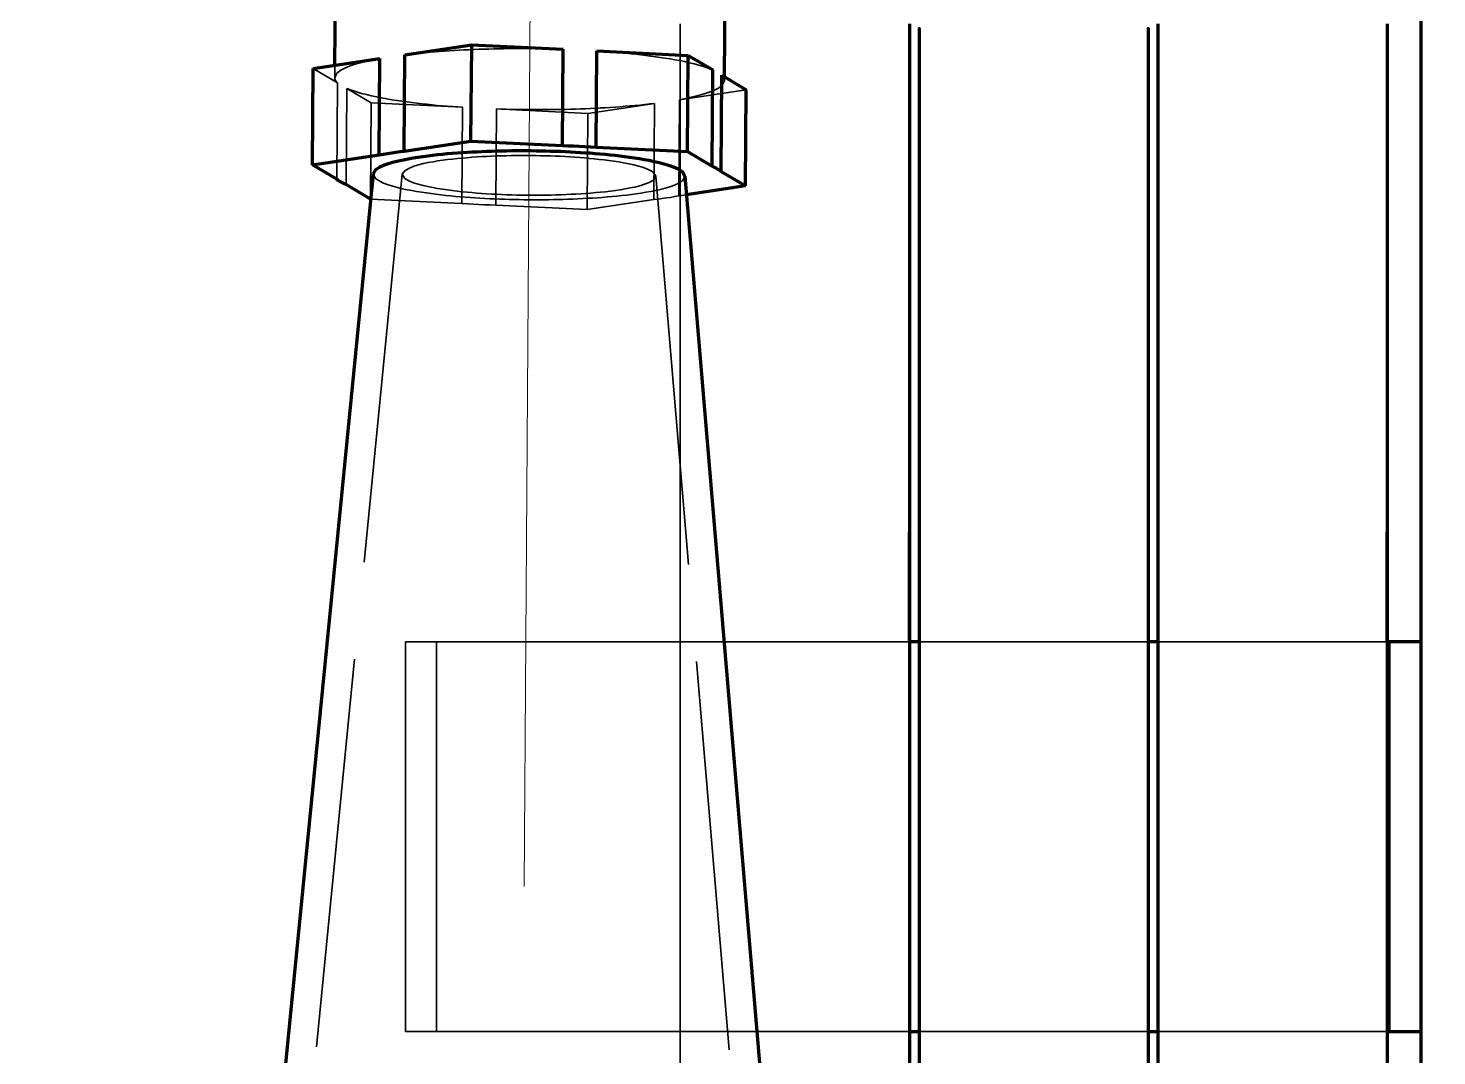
# Model space of a CAD drawing. Header units: millimetres. Extents: x 0 to 2382, y 0 to 420.
# Drawn here: x 257.62 to 272.07, y 230.75 to 241.3 of the extents above; entities that cross this region are included whole.
import ezdxf

# ---------------------------------------------------------------- set-up
doc = ezdxf.new("R2010")
doc.units = ezdxf.units.MM
doc.linetypes.add('IRAM-E-TRAZOS', pattern=[5, 4, -1])
doc.linetypes.add('IRAM-F-TRAZO-PUNTO', pattern=[20, 15, -2, 1, -2])
for name, color, linetype, lineweight in [('01-VISIBLE', 7, 'CONTINUOUS', 70), ('02-OCULTA', 4, 'IRAM-E-TRAZOS', 35), ('03-EJE', 1, 'IRAM-F-TRAZO-PUNTO', 18), ('08-FINA', 5, 'CONTINUOUS', 18)]:
    doc.layers.add(name, color=color, linetype=linetype, lineweight=lineweight)

msp = doc.modelspace()

# ---------------------------------------------------------------- linework, layer by layer
at = {"layer": '01-VISIBLE'}
for p, q in [((271.912, 235), (271.912, 252.75)), ((260.768, 240.915), (260.78, 242.553)), ((264.767, 240.796), (264.777, 242.142)), ((261.486, 241.022), (262.172, 241.125)), ((262.165, 240.137), (262.172, 241.125)), ((262.172, 241.125), (263.109, 241.079)), ((263.102, 240.092), (263.109, 241.079)), ((263.45, 240.075), (263.457, 241.062)), ((263.457, 241.062), (264.394, 241.017)), ((260.539, 239.894), (260.546, 240.882)), ((260.546, 240.882), (261.231, 240.984)), ((261.224, 239.997), (261.231, 240.984)), ((261.479, 240.035), (261.486, 241.022)), ((264.387, 240.029), (264.394, 241.017)), ((264.394, 241.017), (264.645, 240.868)), ((264.638, 239.881), (264.645, 240.868)), ((264.731, 239.826), (264.738, 240.813)), ((264.738, 240.813), (264.989, 240.665)), ((264.982, 239.677), (264.989, 240.665)), ((261.479, 240.035), (262.165, 240.137)), ((262.165, 240.137), (263.102, 240.092)), ((263.45, 240.075), (264.387, 240.029)), ((264.387, 240.029), (264.638, 239.881)), ((260.539, 239.894), (261.224, 239.997)), ((260.79, 239.746), (260.539, 239.894)), ((261.161, 239.801), (259.221, 220.064)), ((264.36, 239.778), (266.02, 220.016)), ((264.731, 239.826), (264.982, 239.677)), ((261.134, 239.542), (260.883, 239.691)), ((264.982, 239.677), (264.376, 239.587)), ((261.135, 239.542), (261.134, 239.542)), ((266.662, 239.184), (266.662, 236.081)), ((269.212, 239.184), (269.212, 236.081)), ((271.562, 239.184), (271.562, 236.081)), ((266.762, 238.526), (266.762, 236.388)), ((269.112, 238.526), (269.112, 236.388)), ((266.762, 235), (266.662, 235)), ((269.212, 235), (269.112, 235)), ((271.912, 235), (271.562, 235)), ((271.912, 231), (271.912, 235)), ((266.662, 234.317), (266.662, 230.5)), ((269.212, 234.317), (269.212, 230.5)), ((271.562, 234.317), (271.562, 230.5)), ((266.762, 234.007), (266.762, 230.5)), ((269.112, 234.007), (269.112, 230.5)), ((266.662, 231), (266.762, 231)), ((269.112, 231), (269.212, 231)), ((271.562, 231), (271.912, 231)), ((271.912, 227), (271.912, 231))]:
    msp.add_line(p, q, dxfattribs=at)
for points in [[(266.662, 241.339), (266.662, 241.289), (266.662, 241.239), (266.662, 241.189), (266.662, 241.138), (266.662, 241.088), (266.662, 241.038), (266.662, 240.988), (266.662, 240.938), (266.662, 240.888), (266.662, 240.838), (266.662, 240.788), (266.662, 240.737), (266.662, 240.687), (266.662, 240.637), (266.662, 240.587), (266.662, 240.537), (266.662, 240.487), (266.662, 240.437), (266.662, 240.387), (266.662, 240.336), (266.662, 240.286), (266.662, 240.236), (266.662, 240.186), (266.662, 240.136), (266.662, 240.086), (266.662, 240.036), (266.662, 239.986), (266.662, 239.935), (266.662, 239.885), (266.662, 239.835), (266.662, 239.785), (266.662, 239.735), (266.662, 239.685), (266.662, 239.635), (266.662, 239.585), (266.662, 239.534), (266.662, 239.484), (266.662, 239.434), (266.662, 239.384), (266.662, 239.334), (266.662, 239.284), (266.662, 239.234), (266.662, 239.184)], [(269.212, 241.339), (269.212, 241.289), (269.212, 241.239), (269.212, 241.189), (269.212, 241.138), (269.212, 241.088), (269.212, 241.038), (269.212, 240.988), (269.212, 240.938), (269.212, 240.888), (269.212, 240.838), (269.212, 240.788), (269.212, 240.737), (269.212, 240.687), (269.212, 240.637), (269.212, 240.587), (269.212, 240.537), (269.212, 240.487), (269.212, 240.437), (269.212, 240.387), (269.212, 240.336), (269.212, 240.286), (269.212, 240.236), (269.212, 240.186), (269.212, 240.136), (269.212, 240.086), (269.212, 240.036), (269.212, 239.986), (269.212, 239.935), (269.212, 239.885), (269.212, 239.835), (269.212, 239.785), (269.212, 239.735), (269.212, 239.685), (269.212, 239.635), (269.212, 239.585), (269.212, 239.534), (269.212, 239.484), (269.212, 239.434), (269.212, 239.384), (269.212, 239.334), (269.212, 239.284), (269.212, 239.234), (269.212, 239.184)], [(271.562, 241.339), (271.562, 241.289), (271.562, 241.239), (271.562, 241.189), (271.562, 241.138), (271.562, 241.088), (271.562, 241.038), (271.562, 240.988), (271.562, 240.938), (271.562, 240.888), (271.562, 240.838), (271.562, 240.788), (271.562, 240.737), (271.562, 240.687), (271.562, 240.637), (271.562, 240.587), (271.562, 240.537), (271.562, 240.487), (271.562, 240.437), (271.562, 240.387), (271.562, 240.336), (271.562, 240.286), (271.562, 240.236), (271.562, 240.186), (271.562, 240.136), (271.562, 240.086), (271.562, 240.036), (271.562, 239.986), (271.562, 239.935), (271.562, 239.885), (271.562, 239.835), (271.562, 239.785), (271.562, 239.735), (271.562, 239.685), (271.562, 239.635), (271.562, 239.585), (271.562, 239.534), (271.562, 239.484), (271.562, 239.434), (271.562, 239.384), (271.562, 239.334), (271.562, 239.284), (271.562, 239.234), (271.562, 239.184)], [(266.762, 241.299), (266.762, 241.248), (266.762, 241.198), (266.762, 241.147), (266.762, 241.097), (266.762, 241.047), (266.762, 240.996), (266.762, 240.946), (266.762, 240.895), (266.762, 240.845), (266.762, 240.795), (266.762, 240.744), (266.762, 240.694), (266.762, 240.643), (266.762, 240.593), (266.762, 240.542), (266.762, 240.492), (266.762, 240.442), (266.762, 240.391), (266.762, 240.341), (266.762, 240.29), (266.762, 240.24), (266.762, 240.19), (266.762, 240.139), (266.762, 240.089), (266.762, 240.038), (266.762, 239.988), (266.762, 239.938), (266.762, 239.887), (266.762, 239.837), (266.762, 239.786), (266.762, 239.736), (266.762, 239.685), (266.762, 239.635), (266.762, 239.585), (266.762, 239.534), (266.762, 239.484), (266.762, 239.433), (266.762, 239.383), (266.762, 239.333), (266.762, 239.282), (266.762, 239.232), (266.762, 239.181), (266.762, 239.131), (266.762, 239.081), (266.762, 239.03), (266.762, 238.98), (266.762, 238.929), (266.762, 238.879), (266.762, 238.828), (266.762, 238.778), (266.762, 238.728), (266.762, 238.677), (266.762, 238.627), (266.762, 238.576), (266.762, 238.526)], [(269.112, 241.299), (269.112, 241.248), (269.112, 241.198), (269.112, 241.147), (269.112, 241.097), (269.112, 241.047), (269.112, 240.996), (269.112, 240.946), (269.112, 240.895), (269.112, 240.845), (269.112, 240.795), (269.112, 240.744), (269.112, 240.694), (269.112, 240.643), (269.112, 240.593), (269.112, 240.542), (269.112, 240.492), (269.112, 240.442), (269.112, 240.391), (269.112, 240.341), (269.112, 240.29), (269.112, 240.24), (269.112, 240.19), (269.112, 240.139), (269.112, 240.089), (269.112, 240.038), (269.112, 239.988), (269.112, 239.938), (269.112, 239.887), (269.112, 239.837), (269.112, 239.786), (269.112, 239.736), (269.112, 239.685), (269.112, 239.635), (269.112, 239.585), (269.112, 239.534), (269.112, 239.484), (269.112, 239.433), (269.112, 239.383), (269.112, 239.333), (269.112, 239.282), (269.112, 239.232), (269.112, 239.181), (269.112, 239.131), (269.112, 239.081), (269.112, 239.03), (269.112, 238.98), (269.112, 238.929), (269.112, 238.879), (269.112, 238.828), (269.112, 238.778), (269.112, 238.728), (269.112, 238.677), (269.112, 238.627), (269.112, 238.576), (269.112, 238.526)], [(263.892, 239.955), (263.842, 239.963), (263.792, 239.97), (263.741, 239.977), (263.691, 239.983), (263.641, 239.989), (263.591, 239.994), (263.54, 239.999), (263.49, 240.003), (263.439, 240.008), (263.389, 240.012), (263.338, 240.015), (263.288, 240.018), (263.237, 240.021), (263.187, 240.024), (263.136, 240.026), (263.086, 240.029), (263.035, 240.03), (262.984, 240.032), (262.934, 240.033), (262.883, 240.034), (262.833, 240.035), (262.782, 240.036), (262.731, 240.036), (262.681, 240.036), (262.63, 240.036), (262.58, 240.036), (262.529, 240.035), (262.478, 240.034), (262.428, 240.033), (262.377, 240.031), (262.326, 240.03), (262.276, 240.028), (262.225, 240.025), (262.175, 240.023), (262.124, 240.02), (262.074, 240.016), (262.023, 240.013), (261.973, 240.009), (261.922, 240.005), (261.872, 240), (261.822, 239.995), (261.771, 239.989), (261.721, 239.983), (261.671, 239.976), (261.621, 239.969), (261.571, 239.961), (261.521, 239.953), (261.471, 239.943), (261.422, 239.932), (261.373, 239.92), (261.324, 239.906), (261.276, 239.889), (261.23, 239.869), (261.187, 239.842), (261.161, 239.801)], [(261.224, 239.997), (261.267, 240.004), (261.309, 240.011), (261.352, 240.017), (261.394, 240.024), (261.437, 240.029), (261.479, 240.035)], [(263.102, 240.092), (263.16, 240.089), (263.218, 240.087), (263.276, 240.084), (263.334, 240.081), (263.392, 240.078), (263.45, 240.075)], [(264.36, 239.778), (264.333, 239.821), (264.29, 239.849), (264.243, 239.87), (264.194, 239.887), (264.144, 239.902), (264.094, 239.915), (264.044, 239.926), (263.993, 239.937), (263.943, 239.946), (263.892, 239.955)], [(264.638, 239.881), (264.654, 239.873), (264.67, 239.865), (264.686, 239.857), (264.702, 239.847), (264.717, 239.837), (264.731, 239.826)], [(260.883, 239.691), (260.866, 239.698), (260.85, 239.706), (260.834, 239.715), (260.819, 239.724), (260.804, 239.734), (260.79, 239.746)], [(266.762, 236.388), (266.762, 236.337), (266.762, 236.286), (266.762, 236.236), (266.762, 236.185), (266.762, 236.134), (266.762, 236.084), (266.762, 236.033), (266.762, 235.982), (266.762, 235.932), (266.762, 235.881), (266.762, 235.831), (266.762, 235.78), (266.762, 235.729), (266.762, 235.679), (266.762, 235.628), (266.762, 235.577), (266.762, 235.527), (266.762, 235.476), (266.762, 235.425), (266.762, 235.375), (266.762, 235.324), (266.762, 235.273), (266.762, 235.223), (266.762, 235.172), (266.762, 235.121), (266.762, 235.071), (266.762, 235.02), (266.762, 234.969), (266.762, 234.919), (266.762, 234.868), (266.762, 234.817), (266.762, 234.767), (266.762, 234.716), (266.762, 234.665), (266.762, 234.615), (266.762, 234.564), (266.762, 234.513), (266.762, 234.463), (266.762, 234.412), (266.762, 234.361), (266.762, 234.311), (266.762, 234.26), (266.762, 234.209), (266.762, 234.159), (266.762, 234.108), (266.762, 234.058), (266.762, 234.007)], [(269.112, 236.388), (269.112, 236.337), (269.112, 236.286), (269.112, 236.236), (269.112, 236.185), (269.112, 236.134), (269.112, 236.084), (269.112, 236.033), (269.112, 235.982), (269.112, 235.932), (269.112, 235.881), (269.112, 235.831), (269.112, 235.78), (269.112, 235.729), (269.112, 235.679), (269.112, 235.628), (269.112, 235.577), (269.112, 235.527), (269.112, 235.476), (269.112, 235.425), (269.112, 235.375), (269.112, 235.324), (269.112, 235.273), (269.112, 235.223), (269.112, 235.172), (269.112, 235.121), (269.112, 235.071), (269.112, 235.02), (269.112, 234.969), (269.112, 234.919), (269.112, 234.868), (269.112, 234.817), (269.112, 234.767), (269.112, 234.716), (269.112, 234.665), (269.112, 234.615), (269.112, 234.564), (269.112, 234.513), (269.112, 234.463), (269.112, 234.412), (269.112, 234.361), (269.112, 234.311), (269.112, 234.26), (269.112, 234.209), (269.112, 234.159), (269.112, 234.108), (269.112, 234.058), (269.112, 234.007)], [(266.662, 235), (266.662, 235.051), (266.662, 235.102), (266.662, 235.153), (266.662, 235.204), (266.662, 235.256), (266.662, 235.307), (266.662, 235.358), (266.662, 235.409), (266.662, 235.46), (266.662, 235.511), (266.662, 235.562), (266.662, 235.613), (266.662, 235.664), (266.662, 235.715), (266.662, 235.767), (266.662, 235.818), (266.662, 235.869), (266.662, 235.92), (266.662, 235.971), (266.662, 236.022), (266.662, 236.073), (266.662, 236.124)], [(271.562, 235), (271.562, 235.051), (271.562, 235.102), (271.562, 235.153), (271.562, 235.204), (271.562, 235.256), (271.562, 235.307), (271.562, 235.358), (271.562, 235.409), (271.562, 235.46), (271.562, 235.511), (271.562, 235.562), (271.562, 235.613), (271.562, 235.664), (271.562, 235.715), (271.562, 235.767), (271.562, 235.818), (271.562, 235.869), (271.562, 235.92), (271.562, 235.971), (271.562, 236.022), (271.562, 236.073), (271.562, 236.124)], [(266.662, 236.081), (266.662, 236.03), (266.662, 235.98), (266.662, 235.929), (266.662, 235.879), (266.662, 235.829), (266.662, 235.778), (266.662, 235.728), (266.662, 235.678), (266.662, 235.627), (266.662, 235.577), (266.662, 235.526), (266.662, 235.476), (266.662, 235.426), (266.662, 235.375), (266.662, 235.325), (266.662, 235.274), (266.662, 235.224), (266.662, 235.174), (266.662, 235.123), (266.662, 235.073), (266.662, 235.023), (266.662, 234.972), (266.662, 234.922), (266.662, 234.871), (266.662, 234.821), (266.662, 234.771), (266.662, 234.72), (266.662, 234.67), (266.662, 234.619), (266.662, 234.569), (266.662, 234.519), (266.662, 234.468), (266.662, 234.418), (266.662, 234.368), (266.662, 234.317)], [(269.212, 236.081), (269.212, 236.03), (269.212, 235.98), (269.212, 235.929), (269.212, 235.879), (269.212, 235.829), (269.212, 235.778), (269.212, 235.728), (269.212, 235.678), (269.212, 235.627), (269.212, 235.577), (269.212, 235.526), (269.212, 235.476), (269.212, 235.426), (269.212, 235.375), (269.212, 235.325), (269.212, 235.274), (269.212, 235.224), (269.212, 235.174), (269.212, 235.123), (269.212, 235.073), (269.212, 235.023), (269.212, 234.972), (269.212, 234.922), (269.212, 234.871), (269.212, 234.821), (269.212, 234.771), (269.212, 234.72), (269.212, 234.67), (269.212, 234.619), (269.212, 234.569), (269.212, 234.519), (269.212, 234.468), (269.212, 234.418), (269.212, 234.368), (269.212, 234.317)], [(271.562, 236.081), (271.562, 236.03), (271.562, 235.98), (271.562, 235.929), (271.562, 235.879), (271.562, 235.829), (271.562, 235.778), (271.562, 235.728), (271.562, 235.678), (271.562, 235.627), (271.562, 235.577), (271.562, 235.526), (271.562, 235.476), (271.562, 235.426), (271.562, 235.375), (271.562, 235.325), (271.562, 235.274), (271.562, 235.224), (271.562, 235.174), (271.562, 235.123), (271.562, 235.073), (271.562, 235.023), (271.562, 234.972), (271.562, 234.922), (271.562, 234.871), (271.562, 234.821), (271.562, 234.771), (271.562, 234.72), (271.562, 234.67), (271.562, 234.619), (271.562, 234.569), (271.562, 234.519), (271.562, 234.468), (271.562, 234.418), (271.562, 234.368), (271.562, 234.317)]]:
    msp.add_lwpolyline(points, dxfattribs=at)
at = {"layer": '02-OCULTA'}
for p, q in [((260.797, 240.734), (260.546, 240.882)), ((260.767, 240.787), (260.768, 240.915)), ((264.767, 240.759), (264.767, 240.796)), ((260.79, 239.746), (260.797, 240.734)), ((260.883, 239.691), (260.89, 240.678)), ((261.141, 240.53), (260.89, 240.678)), ((264.989, 240.665), (264.303, 240.562)), ((261.134, 239.542), (261.141, 240.53)), ((262.078, 240.484), (261.141, 240.53)), ((262.071, 239.497), (262.078, 240.484)), ((262.419, 239.48), (262.426, 240.467)), ((263.363, 240.422), (262.426, 240.467)), ((264.048, 240.524), (263.363, 240.422)), ((264.041, 239.537), (264.048, 240.524)), ((264.296, 239.575), (264.303, 240.562)), ((263.356, 239.434), (263.363, 240.422)), ((261.46, 239.798), (259.521, 220.061)), ((264.06, 239.779), (265.721, 220.017)), ((264.376, 239.587), (264.296, 239.575)), ((262.071, 239.497), (261.135, 239.542)), ((263.356, 239.434), (262.419, 239.48)), ((264.041, 239.537), (263.356, 239.434)), ((264.312, 239.184), (264.312, 236.081)), ((264.312, 236.124), (264.312, 239.089)), ((266.662, 236.124), (266.662, 239.089)), ((269.212, 236.124), (269.212, 239.089)), ((271.562, 236.124), (271.562, 239.089)), ((266.762, 236.211), (266.762, 238.901)), ((269.112, 236.211), (269.112, 238.901)), ((261.812, 235), (261.492, 235)), ((261.492, 235), (271.592, 235)), ((271.592, 235), (261.492, 235)), ((261.812, 235), (261.492, 235)), ((261.492, 231), (261.492, 235)), ((261.492, 231), (261.492, 235)), ((261.492, 231), (261.492, 235)), ((261.492, 231), (261.492, 235)), ((261.812, 231), (261.812, 235)), ((266.662, 235), (261.812, 235)), ((271.912, 235), (261.812, 235)), ((261.812, 231), (261.812, 235)), ((261.812, 231), (261.812, 235)), ((261.812, 231), (261.812, 235)), ((269.112, 235), (266.762, 235)), ((271.562, 235), (269.212, 235)), ((271.592, 235), (271.592, 231)), ((271.592, 235), (271.592, 231)), ((271.912, 231), (271.912, 235)), ((271.912, 231), (271.912, 235)), ((264.312, 234.317), (264.312, 230.5)), ((264.312, 230.5), (264.312, 234.273)), ((266.662, 230.5), (266.662, 234.273)), ((269.212, 230.5), (269.212, 234.273)), ((271.562, 230.5), (271.562, 234.273)), ((266.762, 230.5), (266.762, 234.185)), ((269.112, 230.5), (269.112, 234.185)), ((261.812, 231), (261.492, 231)), ((261.492, 231), (271.592, 231)), ((271.592, 231), (261.492, 231)), ((261.812, 231), (261.492, 231)), ((261.812, 231), (266.662, 231)), ((261.812, 231), (271.912, 231)), ((266.762, 231), (269.112, 231)), ((269.212, 231), (271.562, 231))]:
    msp.add_line(p, q, dxfattribs=at)
for points in [[(264.312, 241.339), (264.312, 241.289), (264.312, 241.239), (264.312, 241.189), (264.312, 241.138), (264.312, 241.088), (264.312, 241.038), (264.312, 240.988), (264.312, 240.938), (264.312, 240.888), (264.312, 240.838), (264.312, 240.788), (264.312, 240.737), (264.312, 240.687), (264.312, 240.637), (264.312, 240.587), (264.312, 240.537), (264.312, 240.487), (264.312, 240.437), (264.312, 240.387), (264.312, 240.336), (264.312, 240.286), (264.312, 240.236), (264.312, 240.186), (264.312, 240.136), (264.312, 240.086), (264.312, 240.036), (264.312, 239.986), (264.312, 239.935), (264.312, 239.885), (264.312, 239.835), (264.312, 239.785), (264.312, 239.735), (264.312, 239.685), (264.312, 239.635), (264.312, 239.585), (264.312, 239.534), (264.312, 239.484), (264.312, 239.434), (264.312, 239.384), (264.312, 239.334), (264.312, 239.284), (264.312, 239.234), (264.312, 239.184)], [(264.312, 239.089), (264.312, 239.139), (264.312, 239.19), (264.312, 239.24), (264.312, 239.291), (264.312, 239.342), (264.312, 239.392), (264.312, 239.443), (264.312, 239.493), (264.312, 239.544), (264.312, 239.594), (264.312, 239.645), (264.312, 239.696), (264.312, 239.746), (264.312, 239.797), (264.312, 239.847), (264.312, 239.898), (264.312, 239.948), (264.312, 239.999), (264.312, 240.049), (264.312, 240.1), (264.312, 240.151), (264.312, 240.201), (264.312, 240.252), (264.312, 240.302), (264.312, 240.353), (264.312, 240.403), (264.312, 240.454), (264.312, 240.505), (264.312, 240.555), (264.312, 240.606), (264.312, 240.656), (264.312, 240.707), (264.312, 240.757), (264.312, 240.808), (264.312, 240.859), (264.312, 240.909), (264.312, 240.96), (264.312, 241.01), (264.312, 241.061), (264.312, 241.111), (264.312, 241.162), (264.312, 241.212), (264.312, 241.263), (264.312, 241.314)], [(266.662, 239.089), (266.662, 239.139), (266.662, 239.19), (266.662, 239.24), (266.662, 239.291), (266.662, 239.342), (266.662, 239.392), (266.662, 239.443), (266.662, 239.493), (266.662, 239.544), (266.662, 239.594), (266.662, 239.645), (266.662, 239.696), (266.662, 239.746), (266.662, 239.797), (266.662, 239.847), (266.662, 239.898), (266.662, 239.948), (266.662, 239.999), (266.662, 240.049), (266.662, 240.1), (266.662, 240.151), (266.662, 240.201), (266.662, 240.252), (266.662, 240.302), (266.662, 240.353), (266.662, 240.403), (266.662, 240.454), (266.662, 240.505), (266.662, 240.555), (266.662, 240.606), (266.662, 240.656), (266.662, 240.707), (266.662, 240.757), (266.662, 240.808), (266.662, 240.859), (266.662, 240.909), (266.662, 240.96), (266.662, 241.01), (266.662, 241.061), (266.662, 241.111), (266.662, 241.162), (266.662, 241.212), (266.662, 241.263), (266.662, 241.314)], [(266.762, 238.901), (266.762, 238.951), (266.762, 239.001), (266.762, 239.051), (266.762, 239.101), (266.762, 239.151), (266.762, 239.202), (266.762, 239.252), (266.762, 239.302), (266.762, 239.352), (266.762, 239.402), (266.762, 239.452), (266.762, 239.503), (266.762, 239.553), (266.762, 239.603), (266.762, 239.653), (266.762, 239.703), (266.762, 239.753), (266.762, 239.803), (266.762, 239.854), (266.762, 239.904), (266.762, 239.954), (266.762, 240.004), (266.762, 240.054), (266.762, 240.104), (266.762, 240.155), (266.762, 240.205), (266.762, 240.255), (266.762, 240.305), (266.762, 240.355), (266.762, 240.405), (266.762, 240.455), (266.762, 240.506), (266.762, 240.556), (266.762, 240.606), (266.762, 240.656), (266.762, 240.706), (266.762, 240.756), (266.762, 240.807), (266.762, 240.857), (266.762, 240.907), (266.762, 240.957), (266.762, 241.007), (266.762, 241.057), (266.762, 241.107), (266.762, 241.158), (266.762, 241.208), (266.762, 241.258), (266.762, 241.308)], [(269.112, 238.901), (269.112, 238.951), (269.112, 239.001), (269.112, 239.051), (269.112, 239.101), (269.112, 239.151), (269.112, 239.202), (269.112, 239.252), (269.112, 239.302), (269.112, 239.352), (269.112, 239.402), (269.112, 239.452), (269.112, 239.503), (269.112, 239.553), (269.112, 239.603), (269.112, 239.653), (269.112, 239.703), (269.112, 239.753), (269.112, 239.803), (269.112, 239.854), (269.112, 239.904), (269.112, 239.954), (269.112, 240.004), (269.112, 240.054), (269.112, 240.104), (269.112, 240.155), (269.112, 240.205), (269.112, 240.255), (269.112, 240.305), (269.112, 240.355), (269.112, 240.405), (269.112, 240.455), (269.112, 240.506), (269.112, 240.556), (269.112, 240.606), (269.112, 240.656), (269.112, 240.706), (269.112, 240.756), (269.112, 240.807), (269.112, 240.857), (269.112, 240.907), (269.112, 240.957), (269.112, 241.007), (269.112, 241.057), (269.112, 241.107), (269.112, 241.158), (269.112, 241.208), (269.112, 241.258), (269.112, 241.308)], [(269.212, 239.089), (269.212, 239.139), (269.212, 239.19), (269.212, 239.24), (269.212, 239.291), (269.212, 239.342), (269.212, 239.392), (269.212, 239.443), (269.212, 239.493), (269.212, 239.544), (269.212, 239.594), (269.212, 239.645), (269.212, 239.696), (269.212, 239.746), (269.212, 239.797), (269.212, 239.847), (269.212, 239.898), (269.212, 239.948), (269.212, 239.999), (269.212, 240.049), (269.212, 240.1), (269.212, 240.151), (269.212, 240.201), (269.212, 240.252), (269.212, 240.302), (269.212, 240.353), (269.212, 240.403), (269.212, 240.454), (269.212, 240.505), (269.212, 240.555), (269.212, 240.606), (269.212, 240.656), (269.212, 240.707), (269.212, 240.757), (269.212, 240.808), (269.212, 240.859), (269.212, 240.909), (269.212, 240.96), (269.212, 241.01), (269.212, 241.061), (269.212, 241.111), (269.212, 241.162), (269.212, 241.212), (269.212, 241.263), (269.212, 241.314)], [(271.562, 239.089), (271.562, 239.139), (271.562, 239.19), (271.562, 239.24), (271.562, 239.291), (271.562, 239.342), (271.562, 239.392), (271.562, 239.443), (271.562, 239.493), (271.562, 239.544), (271.562, 239.594), (271.562, 239.645), (271.562, 239.696), (271.562, 239.746), (271.562, 239.797), (271.562, 239.847), (271.562, 239.898), (271.562, 239.948), (271.562, 239.999), (271.562, 240.049), (271.562, 240.1), (271.562, 240.151), (271.562, 240.201), (271.562, 240.252), (271.562, 240.302), (271.562, 240.353), (271.562, 240.403), (271.562, 240.454), (271.562, 240.505), (271.562, 240.555), (271.562, 240.606), (271.562, 240.656), (271.562, 240.707), (271.562, 240.757), (271.562, 240.808), (271.562, 240.859), (271.562, 240.909), (271.562, 240.96), (271.562, 241.01), (271.562, 241.061), (271.562, 241.111), (271.562, 241.162), (271.562, 241.212), (271.562, 241.263), (271.562, 241.314)], [(261.486, 241.022), (261.537, 241.028), (261.587, 241.034), (261.638, 241.039), (261.688, 241.044), (261.739, 241.049), (261.789, 241.053), (261.84, 241.057), (261.891, 241.061), (261.941, 241.064), (261.992, 241.067), (262.043, 241.07), (262.093, 241.073), (262.144, 241.075), (262.195, 241.077), (262.246, 241.079), (262.296, 241.081), (262.347, 241.082), (262.398, 241.083), (262.449, 241.084), (262.499, 241.085), (262.55, 241.086), (262.601, 241.086), (262.652, 241.086), (262.703, 241.086), (262.753, 241.086), (262.804, 241.086), (262.855, 241.085), (262.906, 241.085), (262.956, 241.084), (263.007, 241.082), (263.058, 241.081), (263.109, 241.079)], [(263.457, 241.062), (263.507, 241.059), (263.557, 241.055), (263.607, 241.051), (263.658, 241.047), (263.708, 241.043), (263.758, 241.038), (263.808, 241.033), (263.858, 241.028), (263.908, 241.022), (263.958, 241.017), (264.008, 241.01), (264.058, 241.003), (264.107, 240.996), (264.157, 240.989), (264.207, 240.981), (264.256, 240.972), (264.306, 240.963), (264.355, 240.953), (264.404, 240.942), (264.453, 240.93), (264.502, 240.917), (264.55, 240.903), (264.598, 240.887), (264.645, 240.868)], [(260.767, 240.787), (260.79, 240.834), (260.831, 240.865), (260.878, 240.889), (260.927, 240.908), (260.976, 240.925), (261.027, 240.939), (261.077, 240.952), (261.129, 240.964), (261.18, 240.975), (261.231, 240.984)], [(260.797, 240.734), (260.789, 240.741), (260.782, 240.749), (260.776, 240.758), (260.771, 240.767), (260.768, 240.777), (260.767, 240.787)], [(264.767, 240.759), (264.745, 240.713), (264.703, 240.682), (264.657, 240.658), (264.608, 240.638), (264.558, 240.622), (264.508, 240.607), (264.457, 240.594), (264.406, 240.583), (264.355, 240.572), (264.303, 240.562)], [(264.738, 240.813), (264.745, 240.806), (264.752, 240.798), (264.758, 240.789), (264.763, 240.78), (264.766, 240.77), (264.767, 240.759)], [(261.353, 240.562), (261.301, 240.571), (261.248, 240.58), (261.196, 240.591), (261.144, 240.602), (261.092, 240.614), (261.041, 240.627), (260.99, 240.642), (260.939, 240.659), (260.89, 240.678)], [(262.078, 240.484), (262.026, 240.488), (261.974, 240.492), (261.922, 240.496), (261.87, 240.5), (261.818, 240.504), (261.766, 240.509), (261.714, 240.515), (261.663, 240.52), (261.611, 240.526), (261.559, 240.532), (261.508, 240.539), (261.456, 240.546), (261.405, 240.554), (261.353, 240.562)], [(264.048, 240.524), (263.998, 240.518), (263.947, 240.513), (263.897, 240.507), (263.846, 240.502), (263.796, 240.498), (263.745, 240.494), (263.695, 240.49), (263.644, 240.486), (263.593, 240.483), (263.543, 240.48), (263.492, 240.477), (263.441, 240.474), (263.39, 240.472), (263.34, 240.47), (263.289, 240.468), (263.238, 240.466), (263.187, 240.465), (263.137, 240.463), (263.086, 240.462), (263.035, 240.461), (262.984, 240.461), (262.934, 240.46), (262.883, 240.46), (262.832, 240.46), (262.781, 240.46), (262.73, 240.461), (262.68, 240.461), (262.629, 240.462), (262.578, 240.463), (262.527, 240.464), (262.477, 240.466), (262.426, 240.467)], [(263.68, 239.923), (263.63, 239.931), (263.58, 239.938), (263.53, 239.944), (263.48, 239.95), (263.43, 239.955), (263.38, 239.96), (263.33, 239.965), (263.28, 239.969), (263.23, 239.972), (263.18, 239.975), (263.13, 239.978), (263.079, 239.981), (263.029, 239.983), (262.979, 239.985), (262.929, 239.986), (262.878, 239.987), (262.828, 239.988), (262.778, 239.989), (262.728, 239.989), (262.677, 239.989), (262.627, 239.989), (262.577, 239.988), (262.527, 239.987), (262.476, 239.986), (262.426, 239.985), (262.376, 239.983), (262.326, 239.98), (262.275, 239.978), (262.225, 239.975), (262.175, 239.971), (262.125, 239.967), (262.075, 239.963), (262.025, 239.958), (261.975, 239.953), (261.925, 239.947), (261.875, 239.941), (261.825, 239.933), (261.776, 239.925), (261.726, 239.916), (261.677, 239.906), (261.628, 239.893), (261.58, 239.879), (261.533, 239.861), (261.489, 239.837), (261.46, 239.798)], [(264.06, 239.779), (264.03, 239.821), (263.984, 239.846), (263.935, 239.865), (263.885, 239.88), (263.834, 239.893), (263.783, 239.904), (263.731, 239.914), (263.68, 239.923)], [(261.161, 239.801), (261.181, 239.757), (261.222, 239.728), (261.267, 239.706), (261.314, 239.689), (261.362, 239.674), (261.411, 239.661), (261.46, 239.649), (261.509, 239.638), (261.558, 239.629), (261.607, 239.62), (261.657, 239.612), (261.707, 239.605), (261.756, 239.598), (261.806, 239.591), (261.856, 239.585), (261.906, 239.58), (261.956, 239.575), (262.006, 239.57), (262.056, 239.566), (262.106, 239.562), (262.156, 239.558), (262.206, 239.555), (262.257, 239.552), (262.307, 239.549), (262.357, 239.546), (262.407, 239.544), (262.457, 239.542), (262.507, 239.54), (262.558, 239.539), (262.608, 239.538), (262.658, 239.537), (262.708, 239.536), (262.759, 239.535), (262.809, 239.535), (262.859, 239.535), (262.909, 239.535), (262.96, 239.536), (263.01, 239.537), (263.06, 239.538), (263.11, 239.539), (263.16, 239.541), (263.211, 239.542), (263.261, 239.544), (263.311, 239.547), (263.361, 239.55), (263.411, 239.553), (263.461, 239.556), (263.511, 239.56), (263.562, 239.564), (263.612, 239.568), (263.662, 239.573), (263.712, 239.578), (263.761, 239.584), (263.811, 239.59), (263.861, 239.596), (263.911, 239.604), (263.96, 239.612), (264.01, 239.621), (264.059, 239.631), (264.108, 239.642), (264.157, 239.654), (264.205, 239.668), (264.252, 239.685), (264.298, 239.706), (264.339, 239.734), (264.36, 239.778)], [(261.46, 239.798), (261.485, 239.755), (261.528, 239.729), (261.575, 239.71), (261.624, 239.695), (261.673, 239.682), (261.722, 239.67), (261.772, 239.66), (261.822, 239.651), (261.872, 239.643), (261.923, 239.636), (261.973, 239.629), (262.023, 239.623), (262.074, 239.618), (262.125, 239.613), (262.175, 239.608), (262.226, 239.604), (262.276, 239.6), (262.327, 239.597), (262.378, 239.594), (262.429, 239.591), (262.479, 239.589), (262.53, 239.587), (262.581, 239.585), (262.632, 239.584), (262.683, 239.583), (262.733, 239.583), (262.784, 239.582), (262.835, 239.582), (262.886, 239.582), (262.937, 239.583), (262.988, 239.584), (263.038, 239.585), (263.089, 239.587), (263.14, 239.589), (263.191, 239.591), (263.242, 239.593), (263.292, 239.596), (263.343, 239.6), (263.394, 239.604), (263.444, 239.608), (263.495, 239.613), (263.545, 239.618), (263.596, 239.624), (263.646, 239.631), (263.697, 239.638), (263.747, 239.646), (263.797, 239.656), (263.846, 239.666), (263.896, 239.679), (263.944, 239.694), (263.992, 239.712), (264.036, 239.737), (264.06, 239.779)], [(262.419, 239.48), (262.361, 239.482), (262.303, 239.484), (262.245, 239.487), (262.187, 239.49), (262.129, 239.493), (262.071, 239.497)], [(264.296, 239.575), (264.254, 239.567), (264.211, 239.56), (264.169, 239.554), (264.126, 239.548), (264.084, 239.542), (264.041, 239.537)], [(264.312, 234.273), (264.312, 234.323), (264.312, 234.373), (264.312, 234.423), (264.312, 234.473), (264.312, 234.523), (264.312, 234.573), (264.312, 234.623), (264.312, 234.673), (264.312, 234.723), (264.312, 234.773), (264.312, 234.824), (264.312, 234.874), (264.312, 234.924), (264.312, 234.974), (264.312, 235.024), (264.312, 235.074), (264.312, 235.124), (264.312, 235.174), (264.312, 235.224), (264.312, 235.274), (264.312, 235.324), (264.312, 235.374), (264.312, 235.424), (264.312, 235.474), (264.312, 235.524), (264.312, 235.574), (264.312, 235.624), (264.312, 235.674), (264.312, 235.724), (264.312, 235.774), (264.312, 235.824), (264.312, 235.874), (264.312, 235.924), (264.312, 235.974), (264.312, 236.024), (264.312, 236.074), (264.312, 236.124)], [(266.762, 234.185), (266.762, 234.236), (266.762, 234.286), (266.762, 234.337), (266.762, 234.388), (266.762, 234.438), (266.762, 234.489), (266.762, 234.54), (266.762, 234.59), (266.762, 234.641), (266.762, 234.692), (266.762, 234.742), (266.762, 234.793), (266.762, 234.844), (266.762, 234.894), (266.762, 234.945), (266.762, 234.996), (266.762, 235.046), (266.762, 235.097), (266.762, 235.148), (266.762, 235.198), (266.762, 235.249), (266.762, 235.3), (266.762, 235.35), (266.762, 235.401), (266.762, 235.452), (266.762, 235.502), (266.762, 235.553), (266.762, 235.604), (266.762, 235.654), (266.762, 235.705), (266.762, 235.756), (266.762, 235.806), (266.762, 235.857), (266.762, 235.908), (266.762, 235.958), (266.762, 236.009), (266.762, 236.06), (266.762, 236.11), (266.762, 236.161), (266.762, 236.211)], [(269.112, 234.185), (269.112, 234.236), (269.112, 234.286), (269.112, 234.337), (269.112, 234.388), (269.112, 234.438), (269.112, 234.489), (269.112, 234.54), (269.112, 234.59), (269.112, 234.641), (269.112, 234.692), (269.112, 234.742), (269.112, 234.793), (269.112, 234.844), (269.112, 234.894), (269.112, 234.945), (269.112, 234.996), (269.112, 235.046), (269.112, 235.097), (269.112, 235.148), (269.112, 235.198), (269.112, 235.249), (269.112, 235.3), (269.112, 235.35), (269.112, 235.401), (269.112, 235.452), (269.112, 235.502), (269.112, 235.553), (269.112, 235.604), (269.112, 235.654), (269.112, 235.705), (269.112, 235.756), (269.112, 235.806), (269.112, 235.857), (269.112, 235.908), (269.112, 235.958), (269.112, 236.009), (269.112, 236.06), (269.112, 236.11), (269.112, 236.161), (269.112, 236.211)], [(269.212, 234.273), (269.212, 234.323), (269.212, 234.373), (269.212, 234.423), (269.212, 234.473), (269.212, 234.523), (269.212, 234.573), (269.212, 234.623), (269.212, 234.673), (269.212, 234.723), (269.212, 234.773), (269.212, 234.824), (269.212, 234.874), (269.212, 234.924), (269.212, 234.974), (269.212, 235.024), (269.212, 235.074), (269.212, 235.124), (269.212, 235.174), (269.212, 235.224), (269.212, 235.274), (269.212, 235.324), (269.212, 235.374), (269.212, 235.424), (269.212, 235.474), (269.212, 235.524), (269.212, 235.574), (269.212, 235.624), (269.212, 235.674), (269.212, 235.724), (269.212, 235.774), (269.212, 235.824), (269.212, 235.874), (269.212, 235.924), (269.212, 235.974), (269.212, 236.024), (269.212, 236.074), (269.212, 236.124)], [(264.312, 236.081), (264.312, 236.03), (264.312, 235.98), (264.312, 235.929), (264.312, 235.879), (264.312, 235.829), (264.312, 235.778), (264.312, 235.728), (264.312, 235.678), (264.312, 235.627), (264.312, 235.577), (264.312, 235.526), (264.312, 235.476), (264.312, 235.426), (264.312, 235.375), (264.312, 235.325), (264.312, 235.274), (264.312, 235.224), (264.312, 235.174), (264.312, 235.123), (264.312, 235.073), (264.312, 235.023), (264.312, 234.972), (264.312, 234.922), (264.312, 234.871), (264.312, 234.821), (264.312, 234.771), (264.312, 234.72), (264.312, 234.67), (264.312, 234.619), (264.312, 234.569), (264.312, 234.519), (264.312, 234.468), (264.312, 234.418), (264.312, 234.368), (264.312, 234.317)], [(266.662, 234.273), (266.662, 234.325), (266.662, 234.377), (266.662, 234.429), (266.662, 234.481), (266.662, 234.533), (266.662, 234.585), (266.662, 234.637), (266.662, 234.689), (266.662, 234.74), (266.662, 234.792), (266.662, 234.844), (266.662, 234.896), (266.662, 234.948), (266.662, 235)], [(271.562, 234.273), (271.562, 234.325), (271.562, 234.377), (271.562, 234.429), (271.562, 234.481), (271.562, 234.533), (271.562, 234.585), (271.562, 234.637), (271.562, 234.689), (271.562, 234.74), (271.562, 234.792), (271.562, 234.844), (271.562, 234.896), (271.562, 234.948), (271.562, 235)]]:
    msp.add_lwpolyline(points, dxfattribs=at)
at = {"layer": '03-EJE'}
msp.add_line((262.815, 247.489), (262.614, 219.045), dxfattribs=at)
at = {"layer": '08-FINA'}
msp.add_circle((262.78, 242.551), 18.417, dxfattribs=at)

doc.saveas('drawing.dxf')
